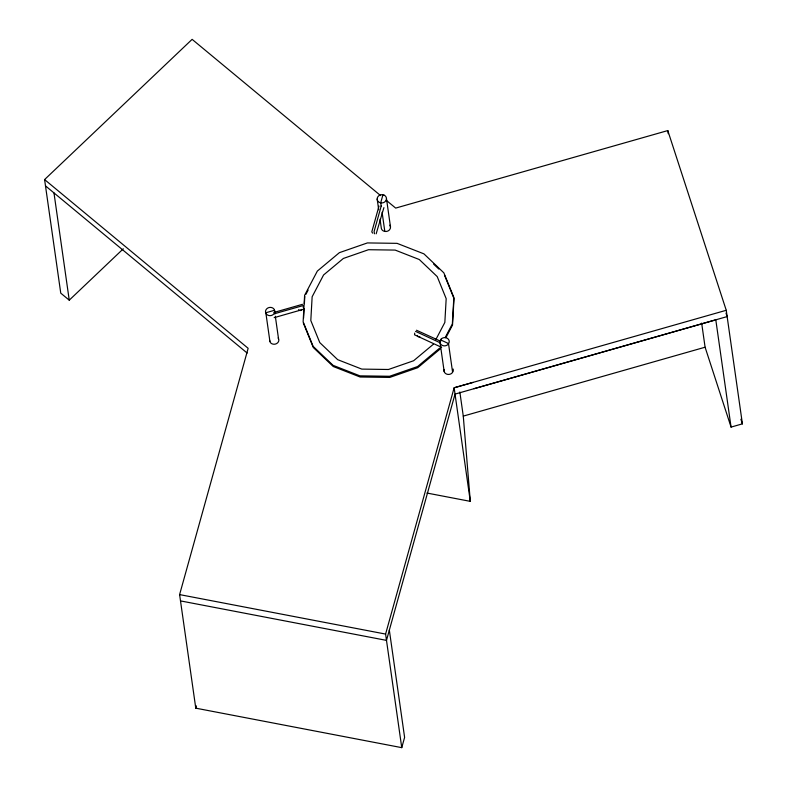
<?xml version="1.0" encoding="UTF-8"?>
<svg xmlns="http://www.w3.org/2000/svg" width="787" height="787" viewBox="0 0 787 787"><rect width="100%" height="100%" fill="white"/><g stroke="black" fill="none" stroke-linecap="round" stroke-linejoin="round"><path stroke-width="1.18" d="M303.575 318.105L304.116 308.494M304.382 303.684L304.785 296.473M414.7 333.137L414.542 334.819L441.645 347.362M389.339 630.121L404.607 737.389L401.754 747.65L195.776 708.172L179.603 594.598L248.151 348.307L44.593 179.574L192.117 39.35L380.593 195.589M195.776 708.172L196.406 705.89M378.99 206.076L371.808 231.86L372.625 233.139M382.905 194.91L380.731 202.721L381.233 206.292M381.292 205.692L374.11 231.486L374.445 233.788M383.918 207.62L376.166 233.818M401.754 747.65L385.591 634.076L454.138 387.775L726.244 310.285L667.799 130.573L395.674 208.093L386.25 200.282M305.897 294.368L308.111 290.147M435.585 340.073L444.842 322.434L446.18 298.676L437.208 276.591L419.304 259.533L395.182 250.089L368.513 249.715L343.378 258.451L323.575 274.978L312.144 296.768L310.806 320.516L319.778 342.601L337.682 359.669L361.804 369.103L388.463 369.487L413.608 360.751L433.411 344.224M445.167 337.593L452.358 323.88L453.853 297.447L443.858 272.853L423.927 253.857L397.071 243.35L367.391 242.927L339.394 252.657L317.358 271.053L304.618 295.312L303.133 321.755L313.118 346.339L333.058 365.335L359.915 375.852L389.595 376.275L417.592 366.545L439.628 348.149M440.897 347.195L439.795 349.3L417.749 367.696L389.762 377.426L360.082 377.003L333.226 366.496L313.285 347.5L303.3 322.916M445.885 337.702L452.525 325.041L454.01 298.598L444.478 275.125M44.593 179.574L60.756 293.148L69.246 300.172L123.293 248.8M301.795 309.419L300.595 310.56L298.932 310.235L298.696 309.507M273.856 312.478L302.503 304.313M274.417 313.747L303.074 305.592L303.398 307.894M274.171 317.653L303.959 309.163M473.085 382.403L454.138 387.775L470.301 501.358L426.938 493.046M473.981 388.709L727.139 316.59L726.008 313.108M469.544 499.017L470.301 501.358L463.277 416.107L705.093 347.215L701.66 323.113M705.093 347.215L731.064 427.095L742.407 423.859L726.244 310.285M419.805 336.629L418.084 336.708L417.199 335.419M416.48 330.235L440.72 341.283M179.603 594.598L385.591 634.076M180.508 600.904L386.486 640.382L455.034 394.1L715.796 319.827L731.064 427.095M440.661 339.915L448.511 343.555L452.584 372.133M415.546 331.376L440.474 342.916M45.498 185.88L247.167 353.058M433.627 264.098L438.821 269.056M740.901 419.235L742.407 423.859M278.204 337.859L278.873 339.895A4.663 4.122 -8.1 0 1 275.499 344.047A4.663 4.122 -8.1 0 1 270.236 342.355L269.577 340.318M667.799 130.573L668.252 133.721M459.844 392.005L463.277 416.107M440.12 343.004L444.183 371.592M386.466 198.599L390.529 227.187M382.089 212.254L384.794 231.309M377.17 199.022L378.695 209.745M380.052 219.278L381.233 227.61A4.663 4.122 -8.1 0 0 383.633 231.083L385.964 231.526A4.663 4.122 -8.1 0 0 389.87 225.151M274.978 313.865L274.466 310.294L265.839 312.754L269.902 341.342M275.322 316.246L278.539 338.882M53.978 192.913L69.246 300.172M444.143 369.457A4.663 4.122 -8.1 0 0 446.396 374.002A4.663 4.122 -8.1 0 0 451.994 373.087L453.164 371.189A4.663 4.122 -8.1 0 0 453.125 369.044M441.241 338.961L440.081 340.869A4.663 4.122 -8.1 0 0 442.333 345.414A4.663 4.122 -8.1 0 0 447.931 344.509L449.092 342.601A4.663 4.122 -8.1 0 0 446.839 338.056A4.663 4.122 -8.1 0 0 441.241 338.961M384.066 195.127L381.734 194.684A4.663 4.122 -8.1 0 0 377.307 197.95A4.663 4.122 -8.1 0 0 379.56 202.495L381.892 202.948A4.663 4.122 -8.1 0 0 386.328 199.682A4.663 4.122 -8.1 0 0 384.066 195.127M274.801 311.308L274.142 309.271A4.663 4.122 -8.1 0 0 268.879 307.589A4.663 4.122 -8.1 0 0 265.504 311.731L266.173 313.777A4.663 4.122 -8.1 0 0 271.436 315.459A4.663 4.122 -8.1 0 0 274.801 311.308"/></g></svg>
